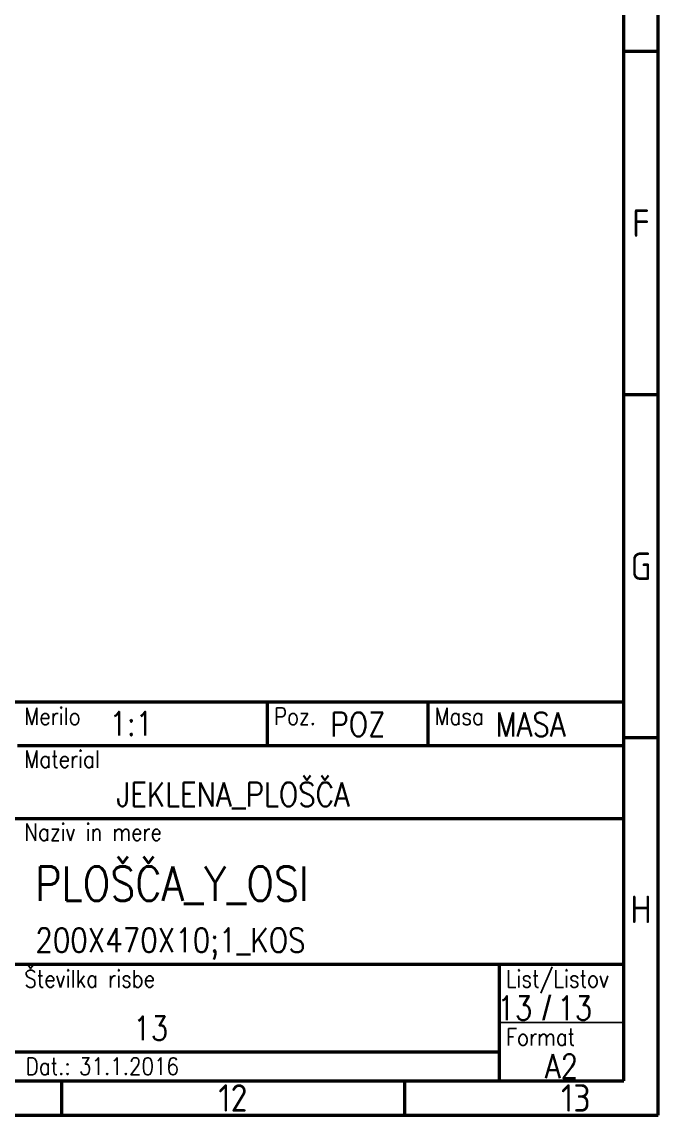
# Model space of a CAD drawing. Header units: millimetres. Extents: x 10890 to 13186, y -1023 to 617.
# Drawn here: x 12814 to 13186, y -1023 to -386 of the extents above; entities that cross this region are included whole.
import ezdxf
from ezdxf.enums import TextEntityAlignment as Align

# ---------------------------------------------------------------- set-up
doc = ezdxf.new("R2010")
doc.units = ezdxf.units.MM
doc.header["$MEASUREMENT"] = 0
for name, color, linetype, lineweight in [('Crta_025', 5, 'Continuous', 25), ('Crta_035', 3, 'Continuous', 35), ('Crta_05', 1, 'Continuous', 50)]:
    doc.layers.add(name, color=color, linetype=linetype, lineweight=lineweight)
doc.layers.add('RAHM2', color=1, linetype='Continuous')
doc.styles.add('oznake', font='geniso.shx', dxfattribs={"height": 4})
doc.styles.get("Standard").update_dxf_attribs({"font": 'arial.ttf'})
doc.styles.add('TEHN_25', font='romans.shx', dxfattribs={"width": 0.85, "height": 2.5})
doc.styles.add('TEHN_35', font='romans.shx', dxfattribs={"width": 0.85, "height": 3.5})
doc.styles.add('TEHN_50', font='romans.shx', dxfattribs={"width": 0.85, "height": 5})

msp = doc.modelspace()

# ---------------------------------------------------------------- linework, layer by layer
at = {"layer": 'Crta_025'}
msp.add_line((13092.70243, -969.46586), (13165.50243, -969.46586), dxfattribs=at)
at = {"layer": 'Crta_05'}
for p, q in [((13185.50243, -1023.46586), (13185.50243, 616.53414)), ((13165.50243, -1003.46586), (13165.50243, 596.53414)), ((13185.50243, -403.46586), (13165.50243, -403.46586)), ((13185.50243, -603.46586), (13165.50243, -603.46586)), ((12416.70243, -782.46586), (13165.50243, -782.46586)), ((12957.50243, -782.46586), (12957.50243, -807.96586)), ((13051.10243, -782.46586), (13051.10243, -807.96586)), ((12811.90243, -807.96586), (13165.50243, -807.96586)), ((13185.50243, -803.46586), (13165.50243, -803.46586)), ((12416.70243, -850.46586), (13165.50243, -850.46586)), ((12635.10243, -935.46586), (13165.50243, -935.46586)), ((13092.70243, -935.46586), (13092.70243, -1003.46586)), ((12416.70243, -986.46586), (13092.70243, -986.46586)), ((10909.50243, -1003.46586), (13165.50243, -1003.46586)), ((12837.50243, -1003.46586), (12837.50243, -1023.46586)), ((13037.50243, -1003.46586), (13037.50243, -1023.46586)), ((10889.50243, -1023.46586), (13185.50243, -1023.46586))]:
    msp.add_line(p, q, dxfattribs=at)

# ---------------------------------------------------------------- texts
at = {"layer": 'Crta_025', "style": 'TEHN_25', "width": 0.85}
for s, p in [('Merilo', (12815.90243, -795.96586)), ('Poz.', (12961.50243, -795.96586)), ('Masa', (13055.10243, -795.96586)), ('Material', (12815.90243, -820.96586)), ('Naziv in mere', (12815.90243, -863.46586)), ('Številka risbe', (12815.90243, -948.96586)), ('List/Listov', (13096.70243, -948.96586)), ('Format', (13096.70243, -982.96586)), ('Dat.:', (12816.70243, -999.96586))]:
    msp.add_text(s, height=10, dxfattribs=at).set_placement(p)
msp.add_attdef('31.1.2016', (12847.77282, -999.96586), '13-13_1KOS.dwg', height=10, dxfattribs=at)
at = {"layer": 'Crta_035'}
msp.add_text('/', height=14, dxfattribs=at).set_placement((13117.79569, -968.06586))
at = {"layer": 'Crta_035', "style": 'TEHN_35', "width": 0.85}
for tag, p, s in [('1:1', (12865.50243, -802.21586), '1:1'), ('POZ', (12994.4041, -802.64549), ''), ('MASA', (13090.74855, -802.64549), ''), ('JEKLENA_PLOŠČA', (12869.50243, -843.46586), ''), ('200X470X10;1_KOS', (12822.30243, -928.46586), ''), ('13', (13126.65169, -968.06586), '1')]:
    msp.add_attdef(tag, p, s, height=14, dxfattribs=at)
msp.add_attdef('13', text='1', height=14, dxfattribs=at).set_placement((13112.14584, -968.06586), align=Align.RIGHT)
msp.add_attdef('A2', text='----', height=14, dxfattribs=at).set_placement((13129.10243, -1001.96586), align=Align.CENTER)
at = {"layer": 'Crta_05', "width": 0.85}
for tag, p, s, height, style in [('PLOŠČA_Y_OSI', (12822.30243, -898.46586), '----', 20, 'TEHN_50'), ('13', (12879.40117, -979.83155), '', 14, 'TEHN_35')]:
    msp.add_attdef(tag, p, s, height=height, dxfattribs=dict(at, style=style))
at = {"layer": 'RAHM2', "char_height": 16, "attachment_point": 5, "style": 'oznake'}
for s, width, insert in [('F', 27.069035, (13175.50243, -503.46586)), ('G', 27.069035, (13175.50243, -703.46586)), ('H', 27.069035, (13175.50243, -903.46586)), ('12', 49.1380701, (12937.50243, -1013.46586)), ('13', 49.1380701, (13137.50243, -1013.46586))]:
    msp.add_mtext_dynamic_manual_height_columns(s, width=width, gutter_width=12.5, heights=[0], dxfattribs=dict(at, insert=insert))

doc.saveas('drawing.dxf')
